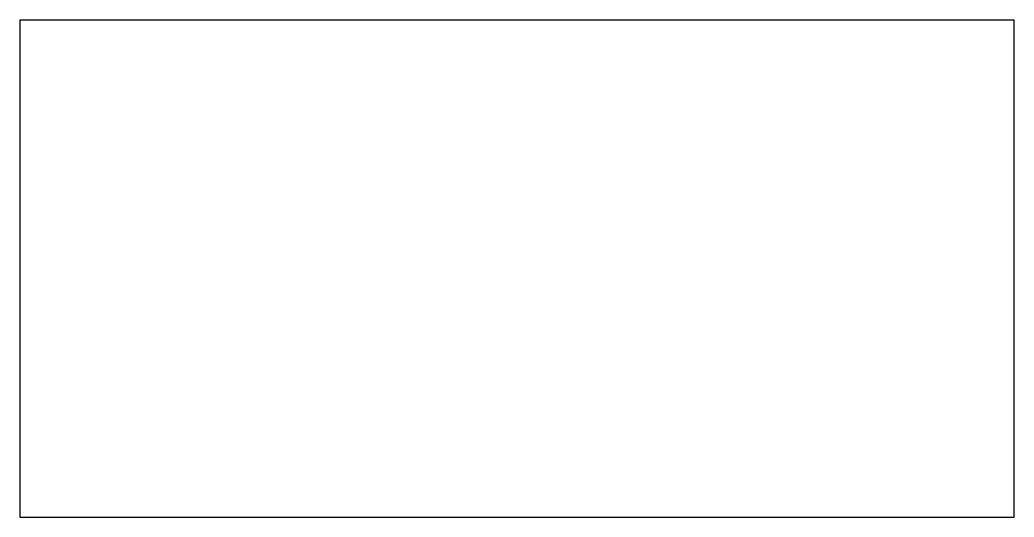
# Model space of a CAD drawing. Extents: x -8.33 to -5.33, y -0.75 to 0.75.
import ezdxf

# ---------------------------------------------------------------- set-up
doc = ezdxf.new("R2010")
doc.units = 0
doc.layers.add('VISIBLE', color=7, linetype='CONTINUOUS')

msp = doc.modelspace()

# ---------------------------------------------------------------- linework, layer by layer
at = {"layer": 'VISIBLE'}
for p, q in [((-8.325, 0.75), (-5.325, 0.75)), ((-8.325, 0.75), (-8.325, -0.75)), ((-5.325, -0.75), (-5.325, 0.75)), ((-8.325, -0.75), (-5.325, -0.75))]:
    msp.add_line(p, q, dxfattribs=at)

doc.saveas('drawing.dxf')
